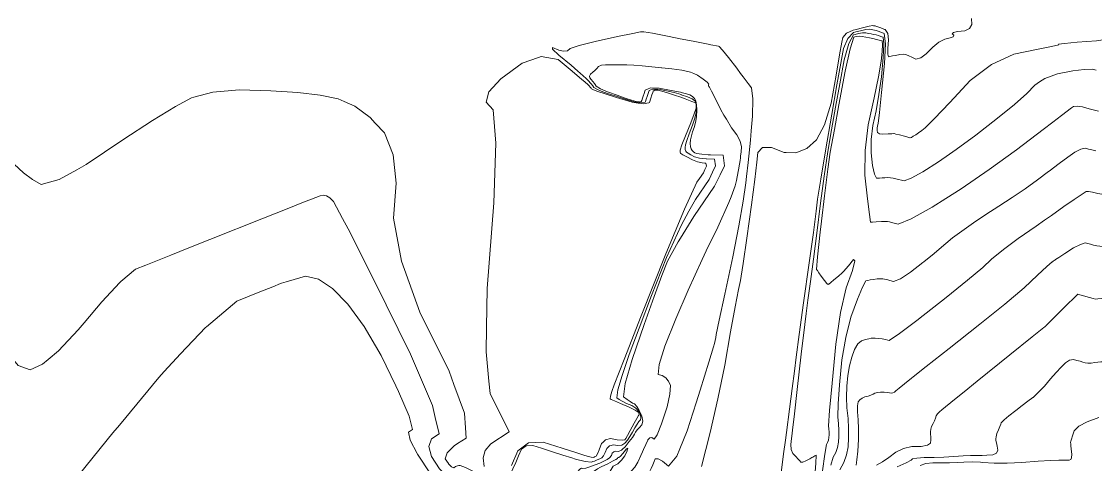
# Model space of a CAD drawing. Header units: inches. Extents: x 1337389 to 1347141, y 407035 to 414577.
# Drawn here: x 1343262 to 1344108, y 410000 to 410349 of the extents above; entities that cross this region are included whole.
import ezdxf

# ---------------------------------------------------------------- set-up
doc = ezdxf.new("R2010")
doc.units = ezdxf.units.IN
doc.header["$MEASUREMENT"] = 0
doc.layers.add('Topo', color=7, linetype='Continuous', lineweight=15, true_color=0x459900)

msp = doc.modelspace()

# ---------------------------------------------------------------- linework, layer by layer
at = {"layer": 'Topo'}
for p, q in [((1343825.1771, 410223.9799, 765), (1343824.919, 410222.7749, 765)), ((1343832.5119, 410222.1821, 770), (1343833.1, 410227.1489, 770)), ((1343338.816, 410031.2481, 760), (1343369.983, 410068.6388, 760))]:
    msp.add_line(p, q, dxfattribs=at)
for points, elevation in [([(1343941.888, 410342.895), (1343942.409, 410342.694), (1343944.45, 410339.5691), (1343945.1259, 410334.6349), (1343944.4371, 410327.891), (1343944.375, 410323.475), (1343944.9411, 410321.3851), (1343946.133, 410321.6219), (1343948.0279, 410321.9791), (1343950.6271, 410322.455), (1343953.928, 410323.051), (1343956.4611, 410323.3061), (1343958.2239, 410323.2201), (1343959.2178, 410322.7921), (1343960.937, 410322.0331), (1343963.382, 410320.9409), (1343966.5521, 410319.5171), (1343970.364, 410320.39), (1343974.8181, 410323.5601), (1343979.9139, 410329.027), (1343984.7429, 410332.9481), (1343989.305, 410335.3251), (1343993.6, 410336.1561), (1343996.02, 410337.1309), (1343996.5639, 410338.2496), (1343995.232, 410339.5141), (1343996.215, 410340.5001), (1343999.5131, 410341.211), (1344005.1251, 410341.6439), (1344008.8189, 410343.4799), (1344010.5951, 410346.7181), (1344010.4529, 410351.359)], 775), ([(1343864.2721, 410245.986), (1343872.0581, 410245.7692), (1343880.5582, 410249.0589), (1343888.2601, 410255.8969), (1343894.676, 410267.8099), (1343899.806, 410284.7981), (1343903.6498, 410306.861), (1343906.452, 410322.8551), (1343908.211, 410332.7821), (1343908.928, 410336.6409), (1343911.8999, 410339.8281), (1343917.129, 410342.342), (1343919.542, 410342.9359)], 775), ([(1343919.1411, 410340.955), (1343922.9388, 410341.89), (1343927.137, 410342.735), (1343929.898, 410343.0372), (1343931.223, 410342.7981), (1343932.541, 410342.5419), (1343933.852, 410342.271), (1343935.157, 410341.9838), (1343936.882, 410341.463), (1343939.0259, 410340.707), (1343941.184, 410339.8729)], 780), ([(1343919.542, 410342.9359), (1343924.6139, 410344.185), (1343929.7989, 410345.3769), (1343932.6861, 410345.9209), (1343933.2732, 410345.8139), (1343933.8581, 410345.7011), (1343934.44, 410345.5809), (1343935.019, 410345.4529), (1343936.54, 410344.9299), (1343939.0028, 410344.0098), (1343941.888, 410342.895)], 775), ([(1344013.5209, 410305.6949), (1344026.239, 410315.3571), (1344043.69, 410323.5109), (1344061.7169, 410326.999), (1344073.6042, 410329.4471), (1344079.3521, 410330.8571), (1344078.9609, 410331.229), (1344083.7491, 410331.8658), (1344093.716, 410332.7689), (1344108.862, 410333.9392), (1344118.933, 410335.568), (1344123.9301, 410337.656), (1344123.8521, 410340.2028), (1344123.6721, 410343.0061), (1344123.3879, 410346.065), (1344123.001, 410349.3789)], 780), ([(1343780.886, 410335.595), (1343772.0479, 410337.328), (1343759.0699, 410339.822), (1343752.1951, 410341.0699), (1343751.4231, 410341.0731), (1343750.735, 410341.0731), (1343750.133, 410341.0721), (1343749.6151, 410341.068), (1343743.3731, 410339.793), (1343731.4079, 410337.2461), (1343713.719, 410333.4281), (1343701.2421, 410330.297), (1343693.9751, 410327.8527), (1343691.918, 410326.096), (1343688.9369, 410325.6439), (1343685.032, 410326.497), (1343680.201, 410328.6539), (1343680.2099, 410327.3991), (1343685.0571, 410322.7319), (1343694.7431, 410314.652), (1343700.137, 410310.04)], 770), ([(1343804.834, 410330.8619), (1343804.0739, 410331.0178), (1343791.1278, 410333.5871), (1343780.886, 410335.595)], 770), ([(1343863.705, 410019.3509), (1343864.4968, 410025.3611), (1343867.0359, 410043.9111), (1343869.1529, 410059.9981), (1343870.849, 410073.6209), (1343872.1222, 410084.7799), (1343874.4699, 410102.7181), (1343877.8931, 410127.4332), (1343882.3911, 410158.927), (1343885.7651, 410183.042), (1343888.0131, 410199.7759), (1343889.137, 410209.132), (1343891.5619, 410224.9829), (1343895.287, 410247.33), (1343900.3132, 410276.1739), (1343904.3672, 410299.1919), (1343907.4492, 410316.3839), (1343909.5603, 410327.75), (1343912.8451, 410335.7898), (1343917.3052, 410340.5029), (1343919.1411, 410340.955)], 780), ([(1343880.1651, 410119.0979), (1343881.5181, 410129.5969), (1343883.6229, 410144.3319), (1343885.9661, 410161.9811), (1343888.5481, 410182.5441), (1343891.3689, 410206.022), (1343894.248, 410227.409), (1343897.187, 410246.704), (1343900.184, 410263.908), (1343903.3511, 410281.668), (1343906.6869, 410299.9861), (1343910.1919, 410318.8589), (1343913.79, 410331.7522), (1343917.481, 410338.6651), (1343918.74, 410338.9749)], 785), ([(1343918.3391, 410336.994), (1343917.6571, 410336.826), (1343914.735, 410327.715), (1343910.8239, 410309.969), (1343905.9252, 410283.587), (1343902.336, 410264.145), (1343900.056, 410251.6419), (1343899.087, 410246.0781), (1343897.293, 410232.8181), (1343894.675, 410211.861), (1343892.2619, 410191.7711)], 790), ([(1343939.7749, 410333.829), (1343939.072, 410334.1008), (1343937.566, 410334.5289), (1343935.4351, 410335.0461), (1343932.6779, 410335.6519), (1343929.9069, 410336.2249), (1343927.122, 410336.7641), (1343924.3231, 410337.2709), (1343921.8129, 410337.4499), (1343919.5909, 410337.3019), (1343918.3391, 410336.994)], 790), ([(1343918.74, 410338.9749), (1343921.2649, 410339.596), (1343924.4749, 410340.093), (1343927.1109, 410340.154), (1343929.1719, 410339.7811), (1343931.224, 410339.3829), (1343933.2649, 410338.961), (1343935.296, 410338.5152), (1343937.224, 410337.996), (1343939.049, 410337.404), (1343940.4801, 410336.8511)], 785), ([(1343990.1571, 410209.7819), (1343979.4189, 410202.9539), (1343962.8689, 410193.6361), (1343952.5729, 410189.5), (1343948.53, 410190.5481), (1343945.7559, 410191.2667), (1343944.25, 410191.6589), (1343944.0131, 410191.7219), (1343942.4351, 410191.6771), (1343939.5149, 410191.523), (1343935.2551, 410191.26), (1343932.3691, 410191.083), (1343930.8569, 410190.99), (1343930.72, 410190.983), (1343929.918, 410197.158), (1343928.4531, 410209.5167), (1343926.3229, 410228.059), (1343926.487, 410247.4659), (1343928.9431, 410267.7369), (1343933.691, 410288.8738), (1343937.1231, 410305.5661), (1343939.2379, 410317.814), (1343940.035, 410325.617), (1343940.273, 410330.9328), (1343939.9518, 410333.761), (1343939.7749, 410333.829)], 790), ([(1343940.4801, 410336.8511), (1343940.771, 410336.738), (1343941.399, 410331.2051), (1343940.9332, 410320.804), (1343939.373, 410305.5348), (1343937.472, 410291.524), (1343935.231, 410278.7721), (1343932.648, 410267.279), (1343931.3129, 410256.2559), (1343931.224, 410245.7039), (1343932.3819, 410235.6222), (1343933.866, 410228.9388), (1343935.6749, 410225.656), (1343937.8089, 410225.7719), (1343939.986, 410225.8959), (1343942.206, 410226.0279), (1343944.468, 410226.1669), (1343946.6691, 410226.0751), (1343948.81, 410225.7509), (1343950.89, 410225.1959), (1343953.01, 410224.635), (1343955.169, 410224.0712), (1343957.367, 410223.501), (1343962.966, 410225.7499), (1343971.9649, 410230.8159), (1343984.3641, 410238.701), (1343993.063, 410244.7011)], 785), ([(1343941.184, 410339.8729), (1343941.5902, 410339.716), (1343942.5249, 410331.4779), (1343941.8308, 410315.9899), (1343939.5078, 410293.2551), (1343937.8209, 410277.4819), (1343936.77, 410268.6701), (1343936.354, 410266.8209), (1343936.139, 410265.0469), (1343936.125, 410263.3489), (1343936.3111, 410261.7261), (1343937.813, 410260.7201), (1343940.63, 410260.3291), (1343944.7621, 410260.5538), (1343947.6041, 410260.71), (1343949.1571, 410260.7961), (1343949.42, 410260.8119), (1343950.9041, 410260.4729), (1343953.607, 410259.78), (1343957.5308, 410258.7329), (1343960.264, 410258.0042), (1343961.8079, 410257.593), (1343962.1608, 410257.5022), (1343963.0621, 410257.8641), (1343964.511, 410258.6789), (1343966.506, 410259.948), (1343968.7539, 410261.4989), (1343971.255, 410263.331), (1343974.0081, 410265.4451), (1343981.2769, 410272.684), (1343993.0618, 410285.047), (1343996.7481, 410289.0019)], 780), ([(1343828.4201, 410308.2889), (1343825.3341, 410312.3081), (1343818.7871, 410320.737), (1343814.1971, 410326.4319), (1343811.563, 410329.3931), (1343810.8858, 410329.62), (1343804.834, 410330.8619)], 770), ([(1343628.1239, 410108.0821), (1343628.687, 410138.8519), (1343633.8071, 410206.2681), (1343635.381, 410253.192), (1343633.409, 410279.623), (1343627.8919, 410285.561), (1343629.8681, 410293.6521), (1343639.334, 410303.8959), (1343656.2931, 410316.2909), (1343669.1049, 410320.659)], 775), ([(1343669.1049, 410320.659), (1343671.3521, 410321.4251), (1343684.51, 410319.2959), (1343692.4531, 410312.6701)], 775), ([(1343692.4531, 410312.6701), (1343695.7681, 410309.9041), (1343703.35, 410303.512)], 775), ([(1343700.137, 410310.04), (1343701.933, 410308.5049), (1343704.3241, 410306.36)], 770), ([(1343713.6809, 410299.5949), (1343713.2621, 410300.2121), (1343711.9701, 410301.9351), (1343710.703, 410303.44), (1343709.4631, 410304.724), (1343709.2439, 410306.0991), (1343710.045, 410307.5628), (1343711.8679, 410309.1171), (1343713.5539, 410310.6439), (1343715.105, 410312.1451), (1343716.521, 410313.6181), (1343718.7551, 410314.6039), (1343721.8099, 410315.1021), (1343725.6839, 410315.1121), (1343729.778, 410315.1121), (1343734.0931, 410315.1028), (1343738.6282, 410315.085), (1343744.2121, 410314.8142), (1343750.847, 410314.29), (1343758.5301, 410313.5151), (1343765.9781, 410312.71)], 765), ([(1343765.9781, 410312.71), (1343766.3092, 410312.6739), (1343774.1811, 410311.7689), (1343782.1481, 410310.7978), (1343788.9449, 410309.1171), (1343791.4508, 410308.0521)], 765), ([(1344064.0929, 410301.486), (1344068.2839, 410304.153), (1344078.292, 410307.8702), (1344090.2661, 410310.187), (1344099.3111, 410311.4238), (1344105.4279, 410311.5822), (1344108.615, 410310.6599)], 785), ([(1343703.35, 410303.512), (1343703.616, 410303.2879), (1343704.0911, 410302.878)], 775), ([(1343704.0911, 410302.878), (1343708.055, 410299.4459), (1343709.0849, 410298.379), (1343709.9069, 410297.4691), (1343710.5191, 410296.7179), (1343710.921, 410296.1241), (1343711.9701, 410295.456), (1343713.665, 410294.713), (1343716.0053, 410293.8961), (1343721.684, 410292.1), (1343730.7039, 410289.3271), (1343743.063, 410285.5761), (1343747.81, 410284.8239)], 775), ([(1343704.3241, 410306.36), (1343706.6291, 410304.2921), (1343708.8289, 410302.0131), (1343709.8181, 410300.9169)], 770), ([(1343709.8181, 410300.9169), (1343710.5832, 410300.0701), (1343711.8899, 410298.4649), (1343712.7512, 410297.196), (1343714.991, 410295.7691), (1343718.6109, 410294.182), (1343723.6092, 410292.4362), (1343729.6089, 410290.4628), (1343736.6089, 410288.2621), (1343744.6112, 410285.8338), (1343748.1069, 410285.2798)], 770), ([(1343791.4508, 410308.0521), (1343794.571, 410306.7273), (1343799.026, 410303.6269), (1343801.9528, 410301.334), (1343803.3531, 410299.8492), (1343803.223, 410299.172), (1343803.253, 410298.5299), (1343803.441, 410297.925), (1343803.7881, 410297.356), (1343805.483, 410294.1219), (1343808.5251, 410288.224), (1343812.916, 410279.661), (1343815.2909, 410275.459)], 765), ([(1343836.864, 410263.133), (1343837.873, 410274.46), (1343838.1398, 410288.1971), (1343836.9951, 410296.8281), (1343834.4379, 410300.353), (1343830.551, 410305.5131), (1343828.4201, 410308.2889)], 770), ([(1343993.063, 410244.7011), (1343998.3328, 410248.336), (1344013.8718, 410259.7219), (1344030.9791, 410272.858), (1344044.4102, 410283.789), (1344054.1639, 410292.514), (1344060.241, 410299.0341), (1344064.0929, 410301.486)], 785), ([(1343996.7481, 410289.0019), (1344009.3629, 410302.536), (1344013.5209, 410305.6949)], 780), ([(1343305.2549, 410232.3691), (1343291.2279, 410224.72), (1343277.0881, 410220.7981), (1343270.2788, 410224.6629), (1343263.187, 410229.944), (1343255.811, 410236.64), (1343248.152, 410244.7509), (1343233.7658, 410255.3929), (1343212.6521, 410268.5641), (1343184.811, 410284.2651), (1343171.805, 410295.057)], 770), ([(1343427.4078, 410294.734), (1343412.4129, 410293.424), (1343397.547, 410289.5789)], 770), ([(1343515.9839, 410286.1279), (1343511.1658, 410288.2809), (1343497.0299, 410291.0661), (1343479.3249, 410293.155), (1343458.05, 410294.5459), (1343433.205, 410295.2411), (1343427.4078, 410294.734)], 770), ([(1343748.404, 410285.7351), (1343746.158, 410286.091), (1343742.5139, 410287.197), (1343737.533, 410288.8261), (1343731.214, 410290.9769), (1343723.5571, 410293.6511), (1343718.012, 410296.0822), (1343714.581, 410298.269), (1343713.6809, 410299.5949)], 765), ([(1343754.9372, 410295.7621), (1343753.2842, 410295.0529), (1343752.033, 410291.5281), (1343751.864, 410291.0461)], 765), ([(1343753.452, 410285.984), (1343754.0501, 410287.822), (1343754.8062, 410290.074), (1343755.5992, 410292.369), (1343756.428, 410294.7081), (1343759.1071, 410295.8581), (1343763.6349, 410295.8179), (1343770.0118, 410294.589), (1343775.962, 410293.1661), (1343781.4851, 410291.5502), (1343781.685, 410291.4789)], 770), ([(1343782.589, 410292.9481), (1343780.9951, 410293.3429), (1343773.7569, 410294.8732), (1343764.1451, 410296.7258), (1343757.321, 410296.7861), (1343754.9372, 410295.7621)], 765), ([(1343755.979, 410285.1188), (1343756.534, 410285.2361), (1343757.644, 410288.647), (1343758.5209, 410291.3052), (1343759.1639, 410293.211), (1343759.5729, 410294.363), (1343760.893, 410294.93), (1343763.124, 410294.91), (1343766.2669, 410294.3038), (1343770.9278, 410292.989), (1343777.1091, 410290.9649), (1343780.492, 410289.764)], 775), ([(1343781.685, 410291.4789), (1343786.5821, 410289.7409), (1343790.2249, 410288.133), (1343792.4139, 410286.7251), (1343793.1499, 410285.5179), (1343793.567, 410283.5821), (1343793.6672, 410280.9162), (1343793.448, 410277.5211), (1343792.397, 410273.0139), (1343790.5147, 410267.395), (1343787.8001, 410260.664), (1343785.9369, 410255.5051), (1343784.925, 410251.919), (1343784.7639, 410249.9051), (1343784.843, 410248.3), (1343785.1631, 410247.1039), (1343785.7229, 410246.3179), (1343787.0631, 410245.303), (1343789.1829, 410244.06), (1343792.082, 410242.588), (1343796.1589, 410241.538), (1343801.4131, 410240.91), (1343801.4741, 410240.908)], 770), ([(1343802.7908, 410244.2019), (1343797.7931, 410244.5092), (1343793.6651, 410245.051), (1343792.371, 410245.7079), (1343791.2289, 410246.5388), (1343790.2379, 410247.544), (1343789.3969, 410248.7231), (1343788.918, 410250.5161), (1343788.799, 410252.9221), (1343789.0399, 410255.942), (1343789.644, 410259.0529), (1343790.61, 410262.255), (1343791.938, 410265.5479), (1343792.937, 410269.507), (1343793.6071, 410274.1339), (1343793.948, 410279.427), (1343793.7931, 410283.5829), (1343793.142, 410286.6019), (1343791.995, 410288.4841), (1343790.3989, 410290.033), (1343788.3551, 410291.25), (1343785.8611, 410292.1361), (1343782.589, 410292.9481)], 765), ([(1343397.547, 410289.5789), (1343395.6741, 410289.0951), (1343382.9891, 410282.2561), (1343364.9311, 410271.1981), (1343341.5009, 410255.922), (1343312.699, 410236.4279), (1343305.2549, 410232.3691)], 770), ([(1343540.5079, 410269.127), (1343536.5219, 410273.4178), (1343524.33, 410282.3981), (1343515.9839, 410286.1279)], 770), ([(1343747.81, 410284.8239), (1343751.6732, 410284.2121), (1343755.979, 410285.1188)], 775), ([(1343748.1069, 410285.2798), (1343750.184, 410284.9509), (1343753.3309, 410285.6129), (1343753.452, 410285.984)], 770), ([(1343750.4599, 410287.0079), (1343750.1278, 410285.9909), (1343748.6961, 410285.689), (1343748.404, 410285.7351)], 765), ([(1343751.864, 410291.0461), (1343751.0909, 410288.8419), (1343750.4599, 410287.0079)], 765), ([(1343780.492, 410289.764), (1343784.8092, 410288.2321), (1343790.05, 410286.232), (1343792.833, 410284.9661), (1343793.1572, 410284.434), (1343793.3409, 410283.5801), (1343793.385, 410282.405), (1343793.2889, 410280.9069), (1343791.8569, 410276.52), (1343789.0911, 410269.241), (1343784.991, 410259.0719), (1343782.23, 410251.9569), (1343780.81, 410247.8949), (1343780.7291, 410246.8869), (1343780.7691, 410246.0839), (1343780.9291, 410245.485), (1343781.2091, 410245.0919), (1343782.8979, 410244.067), (1343785.994, 410242.4109), (1343790.499, 410240.1251), (1343794.5249, 410238.5671), (1343798.07, 410237.7399), (1343800.1799, 410237.673)], 775), ([(1343815.2909, 410275.459), (1343817.2008, 410272.0813), (1343821.379, 410265.4839), (1343825.452, 410259.8702), (1343828.052, 410254.8421), (1343829.1809, 410250.401), (1343828.8371, 410246.5461), (1343828.4721, 410242.9811), (1343828.3331, 410241.8042)], 765), ([(1344110.5611, 410278.393), (1344107.3548, 410279.201), (1344103.1081, 410280.3691), (1344097.8209, 410281.8989), (1344093.7558, 410282.5441), (1344090.9121, 410282.304), (1344089.29, 410281.1801), (1344081.2488, 410275.086), (1344074.4189, 410269.861)], 790), ([(1343602.4809, 410063.25), (1343598.6471, 410073.6999), (1343575.6759, 410120.279), (1343561.0561, 410160.4881), (1343554.7899, 410194.327), (1343556.8761, 410221.795), (1343554.5259, 410244.133), (1343547.7419, 410261.34), (1343540.5079, 410269.127)], 770), ([(1344074.4189, 410269.861), (1344066.7882, 410264.0219), (1344045.907, 410247.9889), (1344024.385, 410232.4661), (1344002.223, 410217.4538), (1343990.1571, 410209.7819)], 790), ([(1343833.1, 410227.1489), (1343834.4068, 410238.192), (1343836.1941, 410255.618), (1343836.864, 410263.133)], 770), ([(1343828.7722, 410148.4681), (1343830.437, 410158.6), (1343833.345, 410178.4549), (1343836.94, 410204.658), (1343839.5629, 410224.6571), (1343841.2129, 410238.4539), (1343841.889, 410246.0469), (1343845.706, 410249.84), (1343852.6631, 410249.8339), (1343862.759, 410246.0279), (1343864.2721, 410245.986)], 775), ([(1344071.1921, 410231.0718), (1344071.5831, 410231.3719), (1344079.5551, 410237.3532), (1344086.3501, 410242.2911), (1344091.9701, 410246.1869), (1344096.5382, 410248.5459), (1344100.0561, 410249.3691), (1344102.5221, 410248.656), (1344105.344, 410247.9369), (1344108.522, 410247.2129)], 795), ([(1343801.4741, 410240.908), (1343807.8459, 410240.7039), (1343808.5498, 410235.3141), (1343806.2441, 410230.46)], 770), ([(1343812.233, 410228.4101), (1343815.6281, 410235.556), (1343814.5549, 410243.7669), (1343804.7571, 410244.0812), (1343802.7908, 410244.2019)], 765), ([(1343828.3331, 410241.8042), (1343828.0839, 410239.706), (1343827.674, 410236.72), (1343826.9011, 410232.3931), (1343825.7641, 410226.7251), (1343825.1771, 410223.9799)], 765), ([(1343800.2539, 410232.5102), (1343799.0773, 410230.032), (1343795.977, 410225.489)], 775), ([(1343800.1799, 410237.673), (1343801.1359, 410237.642), (1343801.4719, 410235.0719), (1343800.2539, 410232.5102)], 775), ([(1343795.977, 410225.489), (1343793.9519, 410222.5209), (1343784.082, 410201.2241), (1343769.4662, 410166.1429), (1343750.1051, 410117.277), (1343736.5803, 410082.9139), (1343728.8909, 410063.055), (1343727.0358, 410057.6979), (1343725.9829, 410053.991), (1343725.7301, 410051.9341), (1343726.2779, 410051.5271), (1343728.9259, 410050.2818), (1343733.674, 410048.2001), (1343740.5209, 410045.2799), (1343745.2302, 410043.0219), (1343747.8011, 410041.428), (1343748.2319, 410040.4969), (1343748.3809, 410039.733), (1343748.2481, 410039.1358), (1343747.833, 410038.7072), (1343746.5669, 410036.5522), (1343744.4499, 410032.6709), (1343741.481, 410027.064), (1343739.2791, 410023.045), (1343737.8429, 410020.614), (1343737.173, 410019.7701), (1343734.9701, 410019.4878), (1343731.2352, 410019.7669), (1343725.9671, 410020.6069), (1343721.834, 410019.5618), (1343719.7781, 410017.553)], 775), ([(1343780.9631, 410178.52), (1343791.596, 410195.4421), (1343807.9749, 410219.448), (1343812.233, 410228.4101)], 765), ([(1343806.2441, 410230.46), (1343803.5258, 410224.74), (1343792.7739, 410208.9809), (1343787.7289, 410199.6851)], 770), ([(1343972.045, 410159.2581), (1343972.8532, 410159.8928), (1343980.9909, 410166.444), (1343986.7461, 410171.2791), (1343990.1162, 410174.3981), (1343995.4349, 410178.6291), (1344002.7031, 410183.971), (1344011.9192, 410190.4251), (1344021.6361, 410196.999), (1344031.853, 410203.694), (1344042.5709, 410210.509), (1344052.7649, 410217.3941), (1344062.4361, 410224.3481), (1344071.1921, 410231.0718)], 795), ([(1344067.9921, 410192.6051), (1344073.357, 410196.354), (1344083.3322, 410203.3059), (1344091.282, 410208.823), (1344096.8379, 410212.666), (1344100.001, 410214.834), (1344100.7722, 410215.3279), (1344102.7141, 410215.3162), (1344105.826, 410214.7972), (1344110.1099, 410213.7719), (1344113.0901, 410213.058), (1344114.7678, 410212.6551), (1344115.144, 410212.5631), (1344116.905, 410212.6199), (1344120.0541, 410212.824), (1344124.5891, 410213.1759), (1344127.6989, 410213.4172), (1344129.3829, 410213.547), (1344129.643, 410213.5661), (1344129.9951, 410214.0539), (1344130.4409, 410215.0089), (1344130.9791, 410216.433), (1344137.77, 410221.7001), (1344142.7641, 410225.187)], 800), ([(1343793.41, 410048.9168), (1343796.4869, 410058.654), (1343803.404, 410080.7049), (1343807.174, 410092.9609), (1343807.797, 410095.421), (1343808.352, 410097.8521), (1343808.839, 410100.2548), (1343809.2569, 410102.6301), (1343811.6281, 410113.99), (1343815.9529, 410134.3341), (1343822.2299, 410163.664), (1343827.0819, 410188.082), (1343830.51, 410207.588), (1343832.5119, 410222.1821)], 770), ([(1343824.919, 410222.7749), (1343824.2639, 410219.716), (1343820.8991, 410211.0298)], 765), ([(1343472.2199, 410202.0511), (1343481.3499, 410205.6591), (1343497.0189, 410211.7312), (1343499.3831, 410212.425), (1343501.9241, 410211.908), (1343504.6431, 410210.1789), (1343507.5402, 410207.2391), (1343514.7479, 410193.8422)], 765), ([(1343820.8991, 410211.0298), (1343819.1629, 410206.549), (1343810.4589, 410187.2259), (1343801.3649, 410168.3949)], 765), ([(1344141.3499, 410207.7769), (1344137.021, 410201.591), (1344131.5992, 410187.2459), (1344127.113, 410177.618), (1344123.563, 410172.709), (1344120.9479, 410172.5171), (1344118.4792, 410172.332), (1344116.1541, 410172.1563), (1344113.976, 410171.986), (1344111.6741, 410172.0811), (1344109.2511, 410172.439), (1344106.7039, 410173.061), (1344104.302, 410173.6439), (1344102.046, 410174.1881), (1344099.9349, 410174.693), (1344096.2251, 410173.5541), (1344090.9172, 410170.769), (1344084.01, 410166.3399), (1344079.2451, 410163.2759), (1344076.6221, 410161.5772), (1344076.1411, 410161.243), (1344075.5379, 410160.8219), (1344074.8108, 410160.3151), (1344074.2001, 410159.8871)], 805), ([(1343393.5701, 410170.7949), (1343410.0979, 410177.383), (1343452.377, 410194.2101), (1343472.2199, 410202.0511)], 765), ([(1343787.7289, 410199.6851), (1343781.6419, 410188.4709), (1343770.1299, 410163.207), (1343758.2369, 410133.191), (1343748.4139, 410107.7071), (1343740.6609, 410086.755), (1343734.9781, 410070.3359), (1343731.7491, 410058.9741), (1343730.9739, 410052.6691), (1343732.6541, 410051.4201), (1343735.165, 410049.995), (1343738.5081, 410048.392), (1343742.6822, 410046.6121), (1343745.8881, 410044.5109), (1343748.1259, 410042.0909), (1343749.395, 410039.3498), (1343749.8341, 410037.1017), (1343749.443, 410035.346), (1343748.223, 410034.0829), (1343746.7689, 410032.031), (1343745.0799, 410029.1901), (1343743.1581, 410025.5609), (1343741.2201, 410022.3131), (1343739.2659, 410019.448), (1343737.295, 410016.9649), (1343734.7631, 410015.504), (1343731.6711, 410015.0648), (1343728.0177, 410015.6478), (1343726.4792, 410015.259)], 770), ([(1343514.7479, 410193.8422), (1343519.1099, 410185.734), (1343539.3532, 410145.6638), (1343568.271, 410087.0288), (1343585.461, 410046.597), (1343587.73, 410037.3641)], 765), ([(1343892.2619, 410191.7711), (1343891.233, 410183.2069), (1343889.1251, 410163.835), (1343888.3499, 410153.7453), (1343888.9111, 410152.9361), (1343890.1202, 410151.225), (1343891.9779, 410148.6141), (1343894.484, 410145.1021), (1343896.309, 410142.8809), (1343897.4511, 410141.9508), (1343897.911, 410142.314), (1343899.4261, 410143.532), (1343901.996, 410145.6059), (1343905.622, 410148.5371), (1343908.3893, 410151.2082)], 790), ([(1343968.3079, 410114.34), (1343968.6851, 410114.625), (1343990.508, 410131.7691), (1344007.3859, 410145.3549), (1344019.3201, 410155.3829), (1344026.3098, 410161.8531), (1344035.6459, 410169.4398), (1344047.3281, 410178.145), (1344061.355, 410187.9669), (1344067.9921, 410192.6051)], 800), ([(1343735.326, 410012.2311), (1343737.4171, 410014.161), (1343740.6888, 410018.2819), (1343743.162, 410021.5809), (1343744.8362, 410024.0571), (1343745.711, 410025.71), (1343746.9702, 410027.51), (1343748.6123, 410029.4591), (1343750.6393, 410031.5559), (1343751.2871, 410034.471), (1343750.558, 410038.203), (1343748.4509, 410042.7529), (1343746.5459, 410046.0001), (1343744.8429, 410047.944), (1343743.341, 410048.5841), (1343741.4029, 410049.707), (1343739.0289, 410051.3141), (1343736.2189, 410053.403), (1343737.516, 410063.9561), (1343742.92, 410082.9741), (1343752.4319, 410110.456), (1343760.2492, 410132.4991), (1343766.369, 410149.104), (1343770.7929, 410160.271), (1343779.2021, 410175.717), (1343780.9631, 410178.52)], 765), ([(1343339.1691, 410143.5229), (1343339.9721, 410144.3722), (1343351.5742, 410153.9839), (1343359.6969, 410157.2699), (1343379.205, 410165.0689), (1343393.5701, 410170.7949)], 765), ([(1343801.3649, 410168.3949), (1343798.1537, 410161.7461), (1343787.1148, 410137.6291), (1343777.3409, 410114.874), (1343768.8331, 410093.482), (1343764.2261, 410078.915)], 765), ([(1343908.3893, 410151.2082), (1343909.411, 410152.194), (1343913.3639, 410156.578), (1343917.481, 410161.69), (1343918.561, 410160.5311), (1343916.6038, 410153.0999), (1343911.6109, 410139.397), (1343907.2681, 410120.006), (1343903.576, 410094.925), (1343900.5351, 410064.154), (1343898.5961, 410042.779), (1343897.7579, 410030.7989), (1343898.0229, 410028.2151), (1343898.1598, 410025.787), (1343898.1691, 410023.5161), (1343898.051, 410021.4009), (1343897.6588, 410019.4201), (1343896.994, 410017.573), (1343896.056, 410015.8607), (1343894.7231, 410008.4499), (1343892.994, 409995.34)], 790), ([(1343899.5961, 409999.7109), (1343901.3629, 410005.9829), (1343903.3651, 410009.637), (1343904.7838, 410013.5779), (1343905.6189, 410017.805), (1343905.8719, 410022.3181), (1343905.8519, 410027.164), (1343905.5601, 410032.3449), (1343904.9962, 410037.859), (1343905.266, 410048.0712), (1343906.3691, 410062.98), (1343908.3069, 410082.5871), (1343911.306, 410100.344), (1343915.3668, 410116.2491), (1343920.4889, 410130.3038), (1343924.414, 410139.8162), (1343927.1429, 410144.786), (1343928.675, 410145.213), (1343930.674, 410145.6107), (1343933.1411, 410145.9801), (1343936.076, 410146.3202), (1343938.5099, 410146.4779), (1343940.4421, 410146.4538), (1343941.873, 410146.2471), (1343943.772, 410145.8111), (1343946.1388, 410145.146), (1343948.973, 410144.2531), (1343954.37, 410146.4119), (1343962.3301, 410151.626), (1343972.045, 410159.2581)], 795), ([(1344074.2001, 410159.8871), (1344073.963, 410159.7211), (1344069.8601, 410156.0509), (1344062.5049, 410149.307), (1344051.895, 410139.4879), (1344036.7401, 410126.5908), (1344017.0381, 410110.619), (1343992.79, 410091.569), (1343974.8019, 410077.3999), (1343964.5591, 410069.2891)], 805), ([(1343481.0471, 410147.1928), (1343485.545, 410148.514), (1343495.64, 410146.17), (1343506.772, 410138.8221), (1343518.9399, 410126.469), (1343531.6799, 410108.8511), (1343544.991, 410085.967), (1343556.722, 410062.18)], 760), ([(1343797.7019, 409998.5189), (1343804.51, 410025.3941), (1343810.5861, 410052.0329), (1343815.9291, 410078.4369), (1343820.541, 410104.6041), (1343824.126, 410124.435), (1343826.6849, 410137.9308), (1343828.2172, 410145.092), (1343828.7722, 410148.4681)], 775), ([(1343311.0919, 410111.879), (1343324.8909, 410128.4331), (1343339.1691, 410143.5229)], 765), ([(1343407.341, 410108.74), (1343431.302, 410128.8261), (1343448.1221, 410135.63), (1343459.6118, 410140.25), (1343465.771, 410142.6868), (1343466.5989, 410142.9401), (1343470.1709, 410143.9952), (1343476.4859, 410145.8531), (1343481.0471, 410147.1928)], 760), ([(1344122.6161, 410132.4451), (1344122.52, 410132.2661), (1344120.9091, 410131.9677), (1344117.783, 410131.5509), (1344113.1421, 410131.0141), (1344109.9819, 410130.649), (1344108.3011, 410130.4569), (1344108.1011, 410130.4359), (1344106.4531, 410130.8461), (1344103.3558, 410131.687), (1344098.8119, 410132.9588), (1344095.7581, 410133.8139), (1344094.1919, 410134.253), (1344094.1162, 410134.275), (1344091.3401, 410131.5701), (1344085.863, 410126.139), (1344077.6861, 410117.9811), (1344072.1799, 410112.4761), (1344070.0789, 410110.3662)], 810), ([(1343235.7912, 410117.816), (1343240.097, 410109.5211), (1343249.427, 410089.8111), (1343258.8711, 410078.2041), (1343268.428, 410074.701), (1343278.1, 410079.3011), (1343282.589, 410083.0281)], 765), ([(1343884.5991, 410005.6329), (1343883.0411, 410004.7489), (1343879.9439, 410002.9899), (1343877.5891, 410002.1281), (1343875.977, 410002.1631), (1343875.1061, 410003.0959), (1343873.7669, 410004.519), (1343871.96, 410006.431), (1343869.685, 410008.834), (1343868.355, 410012.023), (1343867.9699, 410015.9999), (1343868.5289, 410020.764), (1343868.9909, 410024.5931), (1343869.357, 410027.486), (1343869.625, 410029.444), (1343870.8611, 410040.0229), (1343873.0659, 410059.2219), (1343876.2399, 410087.042), (1343879.0569, 410110.5), (1343880.1651, 410119.0979)], 785), ([(1343906.6711, 409996.105), (1343909.736, 410001.7011), (1343911.9091, 410007.736), (1343913.1881, 410014.2079), (1343913.5738, 410021.1189), (1343913.5439, 410028.5411), (1343913.0969, 410036.4741), (1343912.2329, 410044.918), (1343911.935, 410053.362), (1343912.204, 410061.8059), (1343913.0381, 410070.25), (1343914.3301, 410077.8971), (1343916.079, 410084.7468), (1343918.2841, 410090.799), (1343920.8141, 410095.1301), (1343923.6669, 410097.7377), (1343926.8439, 410098.6229), (1343929.4021, 410099.265), (1343931.34, 410099.662), (1343932.6589, 410099.815), (1343934.563, 410099.769), (1343937.0519, 410099.5239), (1343940.127, 410099.079), (1343942.583, 410098.6548), (1343944.4211, 410098.2501), (1343945.6419, 410097.8652), (1343953.73, 410103.3241), (1343968.3079, 410114.34)], 800), ([(1344065.8728, 410059.803), (1344067.9081, 410061.9509), (1344072.7911, 410067.7411), (1344077.194, 410072.747), (1344081.12, 410076.9699), (1344084.566, 410080.408), (1344087.7881, 410082.429), (1344090.7871, 410083.0309), (1344093.5611, 410082.216), (1344096.0241, 410081.5), (1344098.1759, 410080.885), (1344100.018, 410080.37), (1344102.1981, 410080.123), (1344104.716, 410080.1461), (1344107.574, 410080.4369), (1344110.1382, 410080.7069), (1344112.4101, 410080.9569), (1344114.39, 410081.1859), (1344118.243, 410086.056), (1344123.97, 410095.566), (1344131.5689, 410109.7167), (1344133.79, 410114.6899)], 815), ([(1343282.589, 410083.0281), (1343290.7342, 410089.7902), (1343306.3309, 410106.1669), (1343311.0919, 410111.879)], 765), ([(1343387.019, 410087.3059), (1343406.63, 410108.144), (1343407.341, 410108.74)], 760), ([(1343630.092, 410065.85), (1343627.7719, 410088.8418), (1343628.1239, 410108.0821)], 775), ([(1344070.0789, 410110.3662), (1344069.3429, 410109.6261), (1344069.1771, 410109.4289), (1344068.7942, 410109.094), (1344068.1941, 410108.6219), (1344067.3769, 410108.0119), (1344058.228, 410100.6719), (1344040.747, 410086.6019), (1344014.935, 410065.8018), (1344004.7329, 410057.5799)], 810), ([(1343369.983, 410068.6388), (1343374.1061, 410073.585), (1343387.019, 410087.3059)], 760), ([(1343764.2261, 410078.915), (1343763.5198, 410071.1741), (1343766.7149, 410070.2581), (1343769.3739, 410068.506), (1343771.3119, 410066.1412)], 765), ([(1343611.5619, 410029.0129), (1343610.7881, 410040.6068), (1343602.4809, 410063.25)], 770), ([(1343646.0501, 410025.8479), (1343631.062, 410056.24), (1343630.092, 410065.85)], 775), ([(1343771.3119, 410066.1412), (1343771.497, 410065.9151), (1343773.0839, 410062.4879), (1343772.724, 410055.715), (1343770.4169, 410045.5972), (1343766.1619, 410032.134), (1343762.7579, 410023.6322), (1343760.2031, 410020.0921), (1343758.4981, 410021.5132), (1343756.8489, 410021.315), (1343755.4078, 410019.6688)], 765), ([(1343964.5591, 410069.2891), (1343963.072, 410068.111), (1343957.603, 410063.704), (1343953.5391, 410060.4279), (1343950.88, 410058.284), (1343949.6279, 410057.272), (1343948.3699, 410056.685), (1343947.1058, 410056.524), (1343945.8381, 410056.7882), (1343944.003, 410056.9981), (1343941.601, 410057.156), (1343938.634, 410057.2608), (1343936.2079, 410057.0489), (1343934.3251, 410056.5212), (1343932.984, 410055.677), (1343931.208, 410054.8898), (1343928.9989, 410054.1599), (1343926.3549, 410053.488), (1343924.1659, 410052.5081), (1343922.432, 410051.2201), (1343921.1531, 410049.6239), (1343920.514, 410046.471), (1343920.5148, 410041.7619), (1343921.1561, 410035.4961), (1343921.41, 410028.2151), (1343921.2769, 410019.921), (1343920.7569, 410010.6121), (1343920.1311, 410003.896), (1343919.3979, 409999.7731)], 805), ([(1343556.722, 410062.18), (1343558.8742, 410057.817), (1343567.127, 410038.4061), (1343567.177, 410038.204)], 760), ([(1344004.7329, 410057.5799), (1343997.0669, 410051.4019), (1343987.143, 410043.4019), (1343985.163, 410041.8029), (1343983.652, 410040.144), (1343982.6099, 410038.4239), (1343982.0382, 410036.644), (1343981.2469, 410034.6751), (1343980.2381, 410032.518), (1343979.0112, 410030.1721), (1343978.2629, 410027.9843), (1343977.9961, 410025.9549), (1343978.2079, 410024.0832), (1343978.312, 410021.9822), (1343978.306, 410019.653), (1343978.1911, 410017.0941), (1343975.6649, 410015.3471), (1343970.7269, 410014.4098), (1343963.3779, 410014.284), (1343956.704, 410012.8051), (1343950.7069, 410009.9721), (1343945.386, 410005.7859), (1343940.33, 410002.3231), (1343935.5399, 409999.5829)], 810), ([(1344058.8879, 410053.073), (1344058.9141, 410053.093), (1344063.2829, 410057.0679), (1344065.8728, 410059.803)], 815), ([(1343780.503, 410012.58), (1343786.424, 410026.8069), (1343793.41, 410048.9168)], 770), ([(1344035.209, 410034.4429), (1344036.0561, 410035.3251), (1344039.837, 410038.5399), (1344045.2639, 410042.7481), (1344050.2521, 410046.5761), (1344054.802, 410050.024), (1344058.8879, 410053.073)], 815), ([(1343567.177, 410038.204), (1343569.749, 410027.7339), (1343566.7409, 410025.8), (1343568.0919, 410019.358), (1343573.5089, 410008.9651)], 760), ([(1343307.1229, 409992.2401), (1343333.7321, 410025.1491), (1343338.816, 410031.2481)], 760), ([(1343587.73, 410037.3641), (1343590.923, 410024.367), (1343584.658, 410020.3401), (1343582.5899, 410014.415), (1343584.7199, 410006.5941), (1343591.048, 409996.8759), (1343594.7919, 409992.8911)], 765), ([(1343605.35, 410016.6637), (1343612.097, 410021.0001), (1343611.5619, 410029.0129)], 770), ([(1344017.9929, 410007.2629), (1344018.7819, 410007.271), (1344022.5758, 410007.483), (1344027.1779, 410007.875), (1344030.0412, 410009.2222), (1344031.1637, 410011.522), (1344030.5479, 410014.7759), (1344030.0651, 410017.3259), (1344029.716, 410019.1743), (1344029.4989, 410020.3181), (1344029.7611, 410022.1009), (1344030.5019, 410024.5229), (1344031.722, 410027.5828), (1344032.6981, 410030.034), (1344033.431, 410031.874), (1344033.921, 410033.103), (1344035.209, 410034.4429)], 815), ([(1344110.7059, 410037.2461), (1344101.5869, 410033.829), (1344095.1099, 410030.2839), (1344091.275, 410026.61), (1344090.081, 410022.808), (1344089.2429, 410020.139), (1344088.7601, 410018.6049), (1344088.6321, 410018.2041), (1344088.547, 410017.9371), (1344088.5051, 410017.8028), (1344088.5219, 410017.638), (1344088.554, 410017.3101), (1344088.6029, 410016.8181), (1344088.766, 410015.1589), (1344089.0429, 410012.333), (1344089.4341, 410008.3409), (1344089.311, 410005.5751), (1344088.675, 410004.0329), (1344087.5241, 410003.717), (1344085.5771, 410003.5629), (1344082.8339, 410003.57), (1344079.294, 410003.739), (1344072.6651, 410003.4868), (1344062.9482, 410002.8149), (1344050.141, 410001.723), (1344038.5579, 410001.206), (1344031.6641, 410001.2451)], 820), ([(1343626.3659, 409998.7559), (1343625.408, 410005.3601), (1343627.169, 410011.3052), (1343631.65, 410016.5911), (1343646.0501, 410025.8479)], 775), ([(1343598.118, 410000.975), (1343595.64, 410004.7819), (1343597.089, 410009.4729), (1343602.5741, 410014.8788), (1343605.35, 410016.6637)], 770), ([(1343695.3412, 410005.349), (1343688.2701, 410007.6551), (1343679.2981, 410010.567), (1343671.4371, 410013.102), (1343664.6861, 410015.2611), (1343659.4281, 410014.9511), (1343655.6631, 410012.1698), (1343653.3919, 410006.9201), (1343651.1659, 410001.8129), (1343648.9852, 409996.847), (1343646.849, 409992.0239), (1343645.985, 409987.982), (1343646.3921, 409984.72), (1343646.916, 409983.9458)], 770), ([(1343713.346, 410006.1742), (1343712.983, 410006.0269), (1343712.255, 410005.7509), (1343710.7699, 410005.893), (1343708.5279, 410006.4539), (1343705.5291, 410007.4322), (1343698.5711, 410009.67), (1343687.6531, 410013.168), (1343672.7748, 410017.926), (1343661.1891, 410017.2409), (1343652.8919, 410011.114), (1343647.8872, 409999.5449)], 775), ([(1343693.2211, 409984.334), (1343693.9059, 409985.037), (1343696.5971, 409988.323), (1343698.709, 409991.5409), (1343700.2419, 409994.693), (1343701.6599, 409996.665), (1343702.9619, 409997.4581), (1343704.1501, 409997.0697), (1343706.3318, 409997.3369), (1343709.5072, 409998.259), (1343713.6749, 409999.836), (1343717.346, 410001.3328), (1343720.5189, 410002.7501), (1343723.1942, 410004.0879), (1343725.2171, 410005.5998), (1343726.589, 410007.288), (1343727.3091, 410009.1509), (1343728.469, 410010.285), (1343730.068, 410010.6889), (1343732.1071, 410010.3641), (1343734.556, 410011.5208), (1343735.326, 410012.2311)], 765), ([(1343726.4792, 410015.259), (1343725.152, 410014.9239), (1343723.073, 410012.8921), (1343721.782, 410009.5531), (1343720.398, 410007.0651), (1343718.9199, 410005.4281), (1343717.3491, 410004.6429), (1343715.485, 410003.811), (1343713.3288, 410002.9311), (1343712.073, 410002.456)], 770), ([(1343719.7781, 410017.553), (1343718.837, 410016.633), (1343716.9759, 410011.8179), (1343715.5789, 410008.5301), (1343714.6461, 410006.769), (1343714.1791, 410006.5361), (1343713.6251, 410006.2879), (1343713.346, 410006.1742)], 775), ([(1343723.6841, 409922.5919), (1343724.3359, 409922.7611), (1343728.3561, 409924.216), (1343733.3969, 409926.35), (1343737.154, 409931.654), (1343739.627, 409940.129), (1343740.817, 409951.7741), (1343742.4999, 409962.2692), (1343744.6761, 409971.6148), (1343747.3439, 409979.812), (1343749.6671, 409985.5679), (1343751.6439, 409988.8849), (1343753.2741, 409989.761), (1343754.848, 409991.4349), (1343756.3679, 409993.9061), (1343757.8308, 409997.1759), (1343759.123, 410000.0629), (1343760.244, 410002.5682), (1343761.1919, 410004.6901), (1343763.405, 410004.788), (1343766.8811, 410002.8609), (1343771.62, 409998.9108), (1343778.135, 410006.892), (1343780.503, 410012.58)], 770), ([(1343737.6131, 410011.449), (1343738.3319, 410012.3549), (1343739.4781, 410013.174), (1343739.0889, 410011.4332), (1343738.899, 410011.0079)], 760), ([(1343755.4078, 410019.6688), (1343755.257, 410019.4971), (1343753.7201, 410016.059), (1343751.905, 410012.0019), (1343751.1261, 410010.2609)], 765), ([(1343829.5869, 409801.9921), (1343832.7979, 409816.0099), (1343836.3871, 409832.179), (1343839.16, 409845.7021), (1343841.1149, 409856.5759), (1343842.2541, 409864.804), (1343843.6201, 409875.2901), (1343845.214, 409888.035), (1343847.0349, 409903.0398), (1343849.192, 409918.54), (1343851.6858, 409934.5379), (1343854.5149, 409951.0309), (1343856.9139, 409966.392), (1343858.882, 409980.6199), (1343860.4199, 409993.7151), (1343862.291, 410008.6289), (1343863.705, 410019.3509)], 780), ([(1343573.5089, 410008.9651), (1343573.7999, 410008.4059), (1343583.8668, 409992.946), (1343591.4811, 409984.843)], 760), ([(1343705.9149, 410002.481), (1343705.8879, 410002.4841), (1343698.3511, 410004.367), (1343695.3412, 410005.349)], 770), ([(1343698.558, 409982.9479), (1343701.218, 409985.7588), (1343701.9571, 409986.5161), (1343704.0409, 409988.1991), (1343707.4729, 409990.8079), (1343712.2508, 409994.3441), (1343715.7571, 409996.8219), (1343717.9899, 409998.242), (1343718.9499, 409998.605), (1343720.849, 409999.4769), (1343723.6879, 410000.8581), (1343727.467, 410002.747), (1343730.036, 410004.1351), (1343731.396, 410005.0229), (1343731.5451, 410005.4111), (1343731.787, 410005.6459), (1343732.1191, 410005.73), (1343732.5432, 410005.6629), (1343733.7191, 410006.7439), (1343735.649, 410008.975), (1343737.6131, 410011.449)], 760), ([(1343738.899, 410011.0079), (1343737.1629, 410007.131), (1343734.6618, 410003.609), (1343731.5862, 410000.867), (1343727.935, 409998.905), (1343723.5089, 409991.4778), (1343718.3071, 409978.5859), (1343716.952, 409974.4239)], 760), ([(1343749.792, 410007.2811), (1343747.442, 410002.029), (1343744.981, 409998.025), (1343742.43, 409995.314), (1343739.789, 409993.8951), (1343736.5881, 409988.523), (1343732.826, 409979.1989), (1343728.503, 409965.9219), (1343728.3259, 409965.2909)], 765), ([(1343751.1261, 410010.2609), (1343749.8121, 410007.3251), (1343749.792, 410007.2811)], 765), ([(1343886.5759, 409987.9001), (1343887.79, 410001.1503), (1343887.945, 410007.521), (1343887.0421, 410007.015), (1343885.4069, 410006.0909), (1343884.5991, 410005.6329)], 785), ([(1343951.968, 409998.473), (1343958.824, 410001.6629), (1343962.841, 410003.722), (1343964.0199, 410004.6498), (1343967.433, 410005.3128), (1343973.0789, 410005.712), (1343980.9601, 410005.8469), (1343988.7251, 410006.1109), (1343996.3759, 410006.5031), (1344003.9119, 410007.023), (1344009.661, 410007.32), (1344013.623, 410007.3919), (1344015.798, 410007.2411), (1344017.9929, 410007.2629)], 815), ([(1343640.339, 409981.9911), (1343639.3321, 409983.2669), (1343635.3331, 409985.7991), (1343628.3871, 409989.5299), (1343618.4929, 409994.459), (1343611.532, 409997.743), (1343607.5049, 409999.3809), (1343606.4109, 409999.373), (1343605.1809, 409999.087), (1343603.817, 409998.5209), (1343602.3171, 409997.6769), (1343600.4539, 409998.439), (1343598.228, 410000.807), (1343598.118, 410000.975)], 770), ([(1343712.073, 410002.456), (1343710.8811, 410002.0049), (1343705.9149, 410002.481)], 770), ([(1344017.4039, 410001.9618), (1344011.1491, 410002.1979), (1344004.471, 410002.159), (1343999.0239, 410001.783), (1343993.1221, 410001.5579), (1343986.764, 410001.4839), (1343979.9501, 410001.561), (1343974.381, 410000.914), (1343970.056, 409999.5439)], 820), ([(1344031.6641, 410001.2451), (1344028.1961, 410001.2651), (1344019.0569, 410001.8999), (1344017.4039, 410001.9618)], 820)]:
    msp.add_lwpolyline(points, dxfattribs=dict(at, elevation=elevation))

doc.saveas('drawing.dxf')
